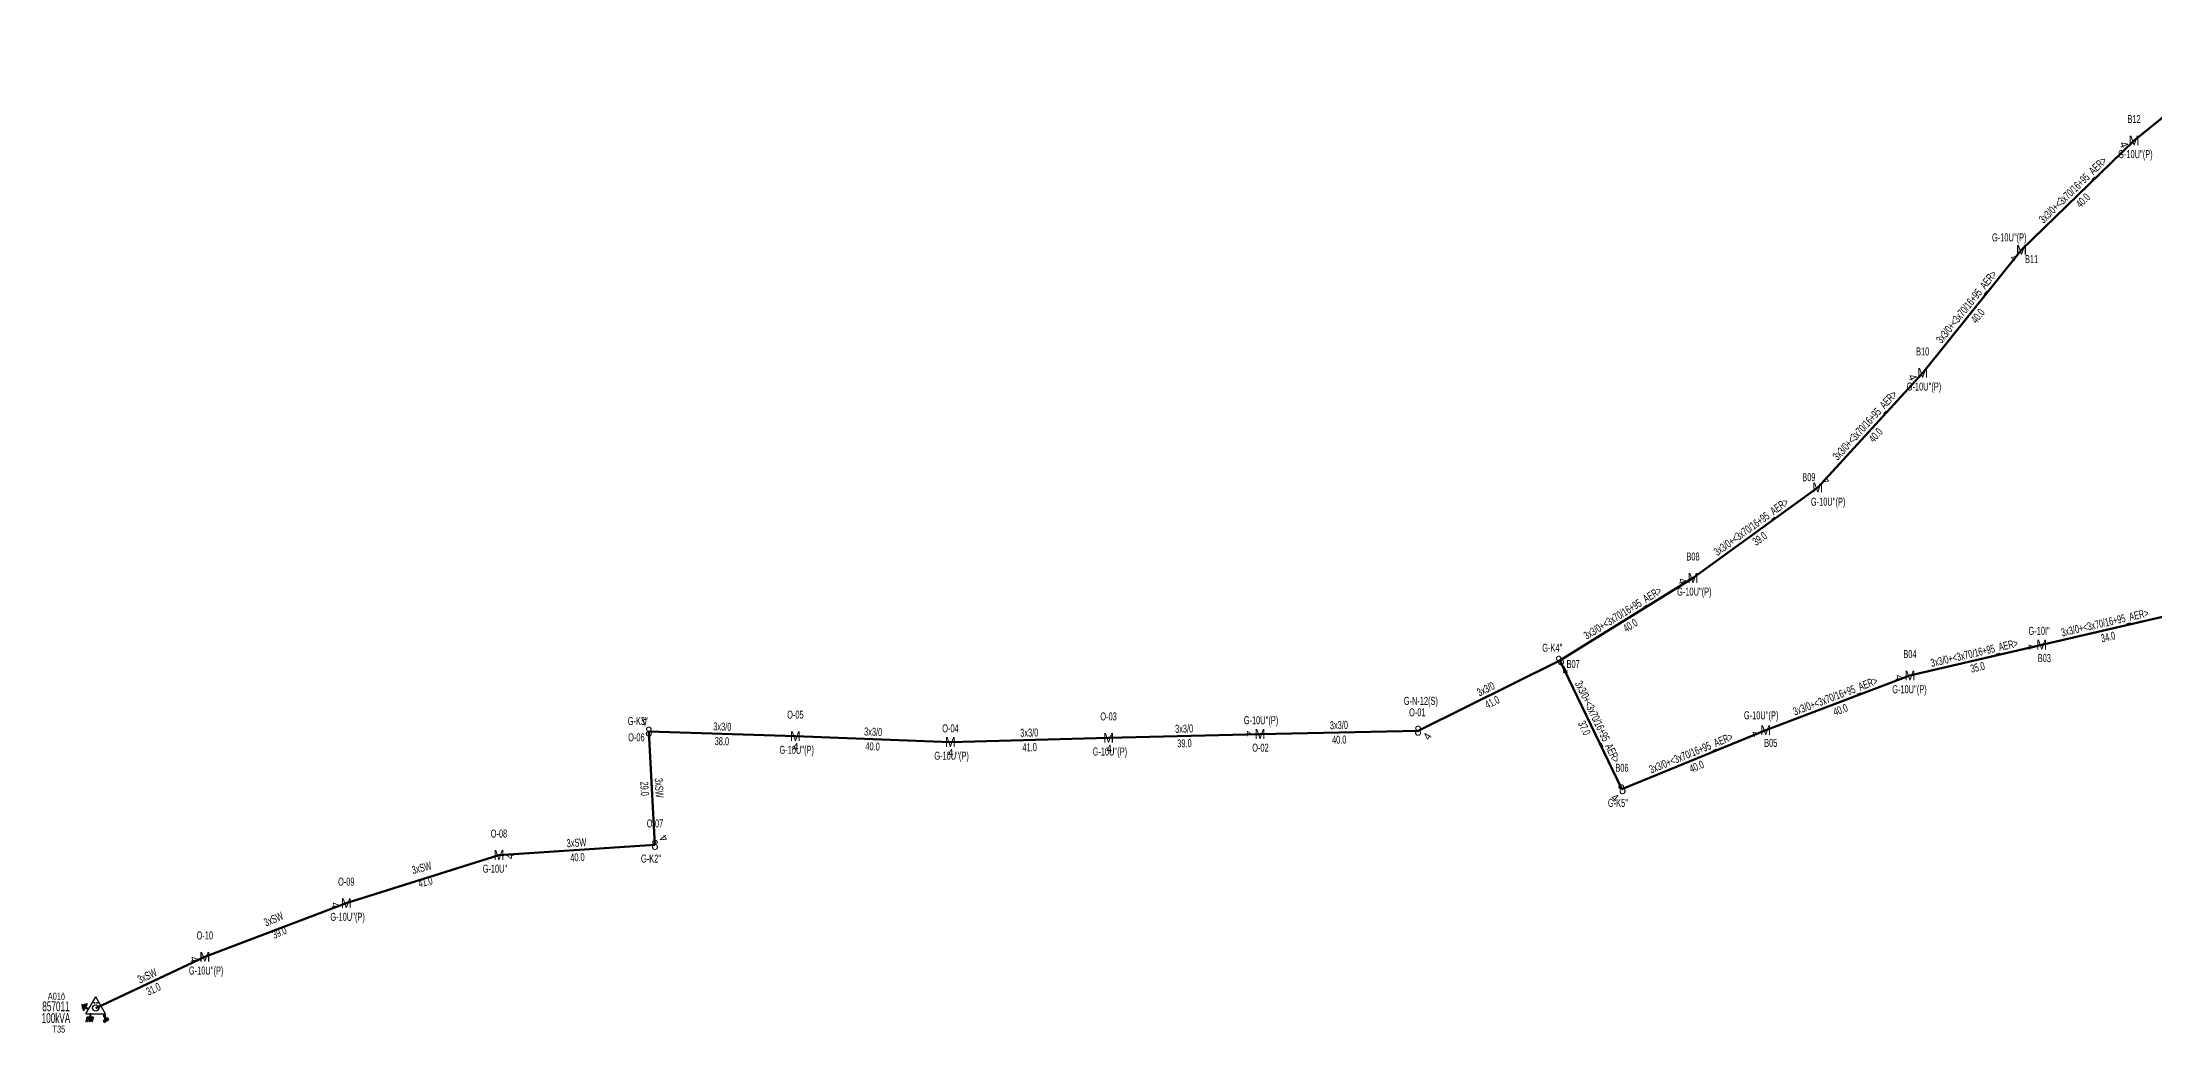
# Model space of a CAD drawing. Header units: millimetres. Extents: x 542876 to 548433, y 4216806 to 4221056.
# Drawn here: x 542876 to 543417, y 4218338 to 4218592 of the extents above; entities that cross this region are included whole.
import ezdxf
from ezdxf.enums import TextEntityAlignment as Align

# ---------------------------------------------------------------- set-up
doc = ezdxf.new("R2010")
doc.units = ezdxf.units.MM
for name, color, linetype, lineweight in [('DIREK_ENH_YENI', 6, 'Continuous', 25), ('DIREK_OG_YENI', 10, 'Continuous', 25), ('HAT_OG_HAVAI_YENI', 1, 'Continuous', 70), ('TRAFO_MEVCUT', 5, 'Continuous', 30), ('TRAFO_TADILAT_BYSK', 5, 'Continuous', 30)]:
    doc.layers.add(name, color=color, linetype=linetype, lineweight=lineweight)
doc.styles.add('Direk', font='B_CAD')
doc.styles.get("Standard").update_dxf_attribs({"font": 'Arial'})

# ---------------------------------------------------------------- blocks, each defined once
blk = doc.blocks.new('MEV_DIREK_OZEL')
h = blk.add_hatch(color=32)
h.paths.add_polyline_path([(-2.12, 1), (-2.34, 1.12), (-3.29, -0.52), (-3.08, -0.65), (-2.65, 0.09), (-1.88, -0.36), (-1.78, -0.19), (-2.55, 0.26)])
h.paths.add_polyline_path([(-3.44, -0.15), (-3.31, -0.22), (-2.59, 1.01), (-2.72, 1.09)])
h.paths.add_polyline_path([(-3.52, 0.32), (-3.39, 0.24), (-3.03, 0.85), (-3.16, 0.92)])
h.paths.add_polyline_path([(-3.56, 0.84), (-3.64, 0.71), (-3.51, 0.63), (-3.43, 0.76)])
h.paths.add_polyline_path([(-1.49, -2.34), (-2.24, -2.34), (-2.5, -3.47), (-2.4, -3.47), (-2.19, -2.54), (-1.89, -2.54), (-2.1, -3.47), (-2, -3.47), (-1.79, -2.54), (-1.49, -2.54), (-1.7, -3.48), (-1.6, -3.48), (-1.39, -2.54), (-1.09, -2.54), (-1.3, -3.48), (-1.2, -3.48), (-0.99, -2.54), (-0.69, -2.55), (-0.9, -3.48), (-0.8, -3.48), (-0.54, -2.35), (-1.29, -2.34), (-1.29, -1.44), (-1.49, -1.44)])
at = {"layer": 'TRAFO_MEVCUT'}
for points in [[(2.4, -1.57), (2.17, -1.92), (2.12, -1.44), (1.99, -1.44), (2.06, -2.32), (2.29, -1.96), (2.35, -2.67), (2.14, -2.67), (2.44, -2.87), (2.45, -2.86), (2.69, -2.49), (2.49, -2.63)], [(2.4, -1.57), (2.17, -1.92), (2.12, -1.44), (1.99, -1.44), (2.06, -2.32), (2.29, -1.96), (2.35, -2.67), (2.14, -2.67), (2.44, -2.87), (2.02, -3.19), (2.24, -3.79), (2.3, -3.74), (2.13, -3.26), (2.3, -3.13), (2.48, -3.6), (2.54, -3.56), (2.36, -3.08), (2.54, -2.94), (2.72, -3.42), (2.78, -3.38), (2.6, -2.9), (2.78, -2.76), (2.95, -3.24), (3.01, -3.2), (2.84, -2.72), (3.01, -2.58), (3.19, -3.06), (3.25, -3.01), (3.03, -2.42), (2.45, -2.86), (2.69, -2.49), (2.49, -2.63)], [(3.01, -2.58), (3.19, -3.06), (3.25, -3.01), (3.03, -2.42), (2.45, -2.86), (2.69, -2.49), (2.49, -2.63), (2.4, -1.57), (2.17, -1.92), (2.12, -1.44), (1.99, -1.44), (2.06, -2.32), (2.29, -1.96), (2.35, -2.67), (2.14, -2.67), (2.44, -2.87), (2.02, -3.19), (2.24, -3.79), (2.3, -3.74), (2.13, -3.26), (2.3, -3.13), (2.48, -3.6), (2.54, -3.56), (2.36, -3.08), (2.54, -2.94), (2.72, -3.42), (2.78, -3.38), (2.6, -2.9), (2.78, -2.76), (2.95, -3.24), (3.01, -3.2), (2.84, -2.72)]]:
    blk.add_hatch(color=32, dxfattribs=at).paths.add_polyline_path(points)
at = {"layer": 'TRAFO_MEVCUT', "linetype": 'Continuous'}
for p, q in [((-2.5, -1.44), (0, 2.89)), ((2.5, -1.44), (0, 2.89)), ((-2.5, -1.44), (2.5, -1.44))]:
    blk.add_line(p, q, dxfattribs=at)
at = {"layer": 'TRAFO_MEVCUT', "color": 32, "flags": 128}
blk.add_lwpolyline([(1.99, -1.44), (2.12, -1.44), (2.17, -1.92), (2.4, -1.57), (2.49, -2.63), (2.69, -2.49), (2.45, -2.86), (3.03, -2.42), (3.25, -3.01), (3.19, -3.06), (3.01, -2.58), (2.84, -2.72), (3.01, -3.2), (2.95, -3.24), (2.78, -2.76), (2.6, -2.9), (2.78, -3.38), (2.72, -3.42), (2.54, -2.94), (2.36, -3.08), (2.54, -3.56), (2.48, -3.6), (2.3, -3.13), (2.13, -3.26), (2.3, -3.74), (2.24, -3.79), (2.02, -3.19), (2.44, -2.87), (2.14, -2.67), (2.35, -2.67), (2.29, -1.96), (2.06, -2.32), (1.99, -1.44)], dxfattribs=at)
at = {"layer": 'TRAFO_MEVCUT', "linetype": 'Continuous'}
for centre, radius in [((0, 0), 0.804), ((-0.34, 1.34), 0.12), ((0.34, 1.34), 0.12)]:
    blk.add_circle(centre, radius, dxfattribs=at)
at = {"layer": 'TRAFO_TADILAT_BYSK', "color": 32, "flags": 128}
for points in [[(-3.51, 0.63), (-3.43, 0.76), (-3.56, 0.84), (-3.64, 0.71), (-3.51, 0.63)], [(-3.39, 0.24), (-3.03, 0.85), (-3.16, 0.92), (-3.52, 0.32), (-3.39, 0.24)], [(-3.31, -0.22), (-2.59, 1.01), (-2.72, 1.09), (-3.44, -0.15), (-3.31, -0.22)], [(-1.78, -0.19), (-2.55, 0.26), (-2.12, 1), (-2.34, 1.12), (-3.29, -0.52), (-3.08, -0.65), (-2.65, 0.09), (-1.88, -0.36), (-1.78, -0.19)], [(-1.29, -1.44), (-1.49, -1.44), (-1.49, -2.34), (-2.24, -2.34), (-2.5, -3.47), (-2.4, -3.47), (-2.19, -2.54), (-1.89, -2.54), (-2.1, -3.47), (-2, -3.47), (-1.79, -2.54), (-1.49, -2.54), (-1.7, -3.48), (-1.6, -3.48), (-1.39, -2.54), (-1.09, -2.54), (-1.3, -3.48), (-1.2, -3.48), (-0.99, -2.54), (-0.69, -2.55), (-0.9, -3.48), (-0.8, -3.48), (-0.54, -2.35), (-1.29, -2.34), (-1.29, -1.44)]]:
    blk.add_lwpolyline(points, dxfattribs=at)

msp = doc.modelspace()

# ---------------------------------------------------------------- linework, layer by layer
at = {"layer": 'HAT_OG_HAVAI_YENI'}
for p, q in [((543443.062151, 4218591.546962), (543411.958712, 4218566.361421)), ((543411.958712, 4218566.361421), (543383.125159, 4218538.323603)), ((543383.125159, 4218538.323603), (543357.806422, 4218506.788627)), ((543357.806422, 4218506.788627), (543330.936314, 4218477.399022)), ((543330.936314, 4218477.399022), (543298.982415, 4218454.213769)), ((543298.982415, 4218454.213769), (543264.894, 4218433.072)), ((543388.313186, 4218437.10755), (543421.43793, 4218444.768844)), ((543354.546, 4218429.203), (543388.313186, 4218437.10755)), ((543228.553, 4218415.062), (543264.894, 4218433.072)), ((543264.894, 4218433.072), (543280.779, 4218400.058)), ((543317.607, 4218415.191), (543354.546, 4218429.203)), ((543069.063548, 4218413.674393), (543031.515, 4218414.828)), ((543031.515, 4218414.828), (543033.098, 4218385.791)), ((543108.757941, 4218412.164524), (543069.063548, 4218413.674393)), ((543149.272718, 4218413.225831), (543108.757941, 4218412.164524)), ((543188.084881, 4218414.20979), (543149.272718, 4218413.225831)), ((543188.084881, 4218414.20979), (543228.553, 4218415.062)), ((543280.779, 4218400.058), (543317.607, 4218415.191)), ((542993.124, 4218383.193), (543033.098, 4218385.791)), ((542993.124, 4218383.193), (542954.027792, 4218370.860026)), ((542954.027792, 4218370.860026), (542917.792, 4218357.091)), ((542917.792, 4218357.091), (542889.846, 4218343.963))]:
    msp.add_line(p, q, dxfattribs=at)

# ---------------------------------------------------------------- block references
at = {"layer": 'TRAFO_MEVCUT'}
msp.add_blockref('MEV_DIREK_OZEL', (542889.846, 4218343.963), dxfattribs=at)

# ---------------------------------------------------------------- texts
at = {"layer": 'DIREK_ENH_YENI', "width": 0.53}
for s, p in [('G-N-12(S)', (543229.267214, 4218422.715986)), ('O-01', (543228.363058, 4218419.781127))]:
    msp.add_text(s, height=2.05, dxfattribs=at).set_placement(p, align=Align.MIDDLE_CENTER)
at = {"layer": 'DIREK_ENH_YENI', "style": 'Direk'}
msp.add_text('8', height=2.5, dxfattribs=at).set_placement((543228.553, 4218415.062), align=Align.MIDDLE_CENTER)
at = {"layer": 'DIREK_ENH_YENI', "color": 32, "style": 'Direk'}
msp.add_text('4', height=2, rotation=418.784331, dxfattribs=at).set_placement((543230.947623, 4218413.610869), align=Align.MIDDLE_CENTER)
at = {"layer": 'DIREK_OG_YENI', "width": 0.53}
for s, p in [('B12', (543411.958712, 4218571.861421)), ("G-10U''(P)", (543412.295922, 4218562.861421)), ("G-10U''(P)", (543379.984394, 4218541.510959)), ('B11', (543385.70549, 4218535.958884)), ('B10', (543357.806422, 4218512.288627)), ("G-10U''(P)", (543358.143633, 4218503.288627)), ('B09', (543328.65518, 4218480.053533)), ("G-10U''(P)", (543333.598263, 4218473.761452)), ('B08', (543298.982415, 4218459.713769)), ("G-10U''(P)", (543299.319626, 4218450.713769)), ("G-10I''", (543387.636659, 4218440.661853)), ("G-K4''", (543262.942952, 4218436.334478)), ('B04', (543354.546, 4218434.703)), ('B03', (543388.967628, 4218433.669279)), ('B07', (543268.271357, 4218432.153599)), ("G-10U''(P)", (543354.419239, 4218425.703)), ("G-K3''", (543028.683951, 4218417.544662)), ('O-05', (543069.063548, 4218419.174393)), ('O-03', (543149.272718, 4218418.725831)), ("G-10U''(P)", (543188.328307, 4218417.752257)), ("G-10U''(P)", (543316.435362, 4218419.010561)), ('O-06', (543028.331991, 4218413.372508)), ('O-04', (543108.784948, 4218415.664419)), ('B05', (543318.892914, 4218411.935785)), ("G-10U''(P)", (543069.400758, 4218410.174393)), ("G-10U''(P)", (543109.068045, 4218408.651884)), ("G-10U''(P)", (543149.609929, 4218409.725831)), ('O-02', (543188.177508, 4218410.711016)), ('B06', (543280.779, 4218405.558)), ("G-K5''", (543279.767285, 4218396.558)), ('O-07', (543033.098, 4218391.291)), ('O-08', (542993.124, 4218388.693)), ("G-10U''", (542992.112285, 4218379.693)), ("G-K2''", (543032.086285, 4218382.291)), ('O-09', (542954.027792, 4218376.360026)), ('O-10', (542917.792, 4218362.591)), ("G-10U''(P)", (542954.365002, 4218367.360026)), ("G-10U''(P)", (542918.12921, 4218353.591))]:
    msp.add_text(s, height=2.05, dxfattribs=at).set_placement(p, align=Align.MIDDLE_CENTER)
at = {"layer": 'DIREK_OG_YENI', "color": 32, "style": 'Direk'}
for rotation, p in [(292.099191, (543409.364417, 4218565.30803)), (317.908977, (543381.24829, 4218536.245777)), (293.782092, (543355.244182, 4218505.659501)), (491.880295, (543333.021029, 4218479.268236)), (285.903677, (543296.289589, 4218453.446511)), (281.975952, (543385.574129, 4218436.526547)), (386.028617, (543266.122696, 4218430.55599)), (280.386573, (543351.791882, 4218428.698192)), (562.210729, (543030.45656, 4218417.420239)), (268.760626, (543185.285536, 4218414.270352)), (289.695747, (543314.970812, 4218414.247329)), (361.871736, (543069.155002, 4218410.875887)), (361.433402, (543108.827983, 4218409.3654)), (363.501887, (543149.443746, 4218410.431059)), (319.786217, (543278.971204, 4218397.919806)), (486.938729, (543035.33598, 4218387.47369)), (443.798005, (542995.907612, 4218382.890505)), (280.403, (542951.273818, 4218370.354428)), (282.581205, (542915.059233, 4218356.481095))]:
    msp.add_text('4', height=2, rotation=rotation, dxfattribs=at).set_placement(p, align=Align.MIDDLE_CENTER)
at = {"layer": 'DIREK_OG_YENI', "style": 'Direk'}
for s, p in [('M', (543411.958712, 4218566.361421)), ('M', (543383.125159, 4218538.323603)), ('M', (543357.806422, 4218506.788627)), ('M', (543330.936314, 4218477.399022)), ('M', (543298.982415, 4218454.213769)), ('M', (543388.313186, 4218437.10755)), ('M', (543354.546, 4218429.203)), ('8', (543031.515, 4218414.828)), ('M', (543069.063548, 4218413.674393)), ('M', (543108.757941, 4218412.164524)), ('M', (543149.272718, 4218413.225831)), ('M', (543188.084881, 4218414.20979)), ('M', (543317.607, 4218415.191)), ('8', (543033.098, 4218385.791)), ('M', (542993.124, 4218383.193)), ('M', (542954.027792, 4218370.860026)), ('M', (542917.792, 4218357.091))]:
    msp.add_text(s, height=2.5, dxfattribs=at).set_placement(p, align=Align.MIDDLE_CENTER)
for rotation, p in [(31.068145, (543264.894, 4218433.072)), (16.751083, (543280.779, 4218400.058))]:
    msp.add_text('8', height=2.5, rotation=rotation, dxfattribs=at).set_placement(p, align=Align.MIDDLE_CENTER)
at = {"layer": 'HAT_OG_HAVAI_YENI', "lineweight": 30, "width": 0.53}
for s, rotation, p in [('3x3/0+<3x70/16+95_AER>', 404.19838, (543396.949363, 4218552.951903, 271691.56258)), ('3x3/0+<3x70/16+95_AER>', 411.239788, (543369.802984, 4218523.088268, 271678.903211)), ('3x3/0+<3x70/16+95_AER>', 407.564181, (543343.74404, 4218492.667374, 271665.468157)), ('3x3/0+<3x70/16+95_AER>', 395.964056, (543314.460179, 4218466.494374, 271649.491208)), ('3x3/0+<3x70/16+95_AER>', 391.807997, (543281.490265, 4218444.365009, 271632.447071)), ('3x3/0+<3x70/16+95_AER>', 13.022733, (543404.684021, 4218441.766336, 271710.718965)), ('3x3/0+<3x70/16+95_AER>', 13.175114, (543371.235854, 4218433.982901, 271694.156593)), ('3x3/0', 26.361194, (543246.346197, 4218424.828577)), ('3x3/0+<3x70/16+95_AER>', 295.695078, (543273.602518, 4218416.933323, 271640.3895)), ('3x3/0+<3x70/16+95_AER>', 20.773143, (543335.775032, 4218422.991743, 271677.273)), ('3x3/0', 1.206932, (543208.301088, 4218415.485894)), ('3x3/0', 358.24095, (543050.315601, 4218415.100559, 271515.757735)), ('3x3/0', 357.821671, (543088.943053, 4218413.768844, 271534.531774)), ('3x3/0', 361.500552, (543128.993071, 4218413.544886, 271554.37897)), ('3x3/0', 361.452241, (543168.657258, 4218414.567537, 271574.636359)), ('3x3/0+<3x70/16+95_AER>', 22.338259, (543298.869937, 4218408.410713, 271658.8035)), ('3xSW', 273.119612, (543033.155475, 4218400.355521, 271516.549)), ('3xSW', 3.718552, (543013.055873, 4218385.34021)), ('3xSW', 374.72343, (542973.57447, 4218378.934589, 271477.2285)), ('3xSW', 383.498166, (542935.785588, 4218365.841012, 271458.896)), ('3xSW', 385.162407, (542903.457592, 4218351.29634, 271444.923))]:
    msp.add_text(s, height=2.05, rotation=rotation, dxfattribs=at).set_placement(p, align=Align.CENTER)
for s, rotation, p in [('40.0', 404.19838, (543398.134509, 4218551.733121, 271691.56258)), ('40.0', 411.239788, (543371.128598, 4218522.023962, 271678.903211)), ('40.0', 407.564181, (543344.998697, 4218491.520275, 271665.468157)), ('39.0', 395.964056, (543315.458551, 4218465.118418, 271649.491208)), ('40.0', 391.807997, (543282.386292, 4218442.920317, 271632.447071)), ('34.0', 13.022733, (543405.067095, 4218440.110058, 271710.718965)), ('35.0', 13.175114, (543371.623332, 4218432.327649, 271694.156593)), ('41.0', 26.361194, (543247.101046, 4218423.305356)), ('40.0', 20.773143, (543336.377968, 4218421.402257, 271677.273)), ('38.0', 358.24095, (543050.263417, 4218413.40136, 271515.757735)), ('40.0', 357.821671, (543088.878436, 4218412.070072, 271534.531774)), ('39.0', 361.452241, (543168.700342, 4218412.868083, 271574.636359)), ('40.0', 1.206932, (543208.336895, 4218413.786272)), ('37.0', 295.695078, (543272.070623, 4218416.196234, 271640.3895)), ('41.0', 361.500552, (543129.037588, 4218411.845469, 271554.37897)), ('40.0', 22.338259, (543299.516063, 4218406.838287, 271658.8035)), ('29.0', 273.119612, (543031.457994, 4218400.263006, 271516.549)), ('40.0', 3.718552, (543013.166127, 4218383.64379)), ('41.0', 374.72343, (542974.00653, 4218377.290411, 271477.2285)), ('39.0', 383.498166, (542936.463412, 4218364.281988, 271458.896)), ('31.0', 385.162407, (542904.180408, 4218349.75766, 271444.923))]:
    msp.add_text(s, height=2.05, rotation=rotation, dxfattribs=at).set_placement(p, align=Align.TOP_CENTER)
at = {"layer": 'TRAFO_MEVCUT', "width": 0.6}
for s, height, p in [('A01ö', 1.8, (542879.779175, 4218346.109477)), ('100kVA', 2.5, (542879.658038, 4218340.163788)), ('857011', 2.5, (542879.658038, 4218343.163788))]:
    msp.add_text(s, height=height, dxfattribs=at).set_placement(p, align=Align.CENTER)
msp.add_text('T35', height=1.8, dxfattribs=at).set_placement((542880.413638, 4218339.455429), align=Align.TOP_CENTER)

doc.saveas('drawing.dxf')
